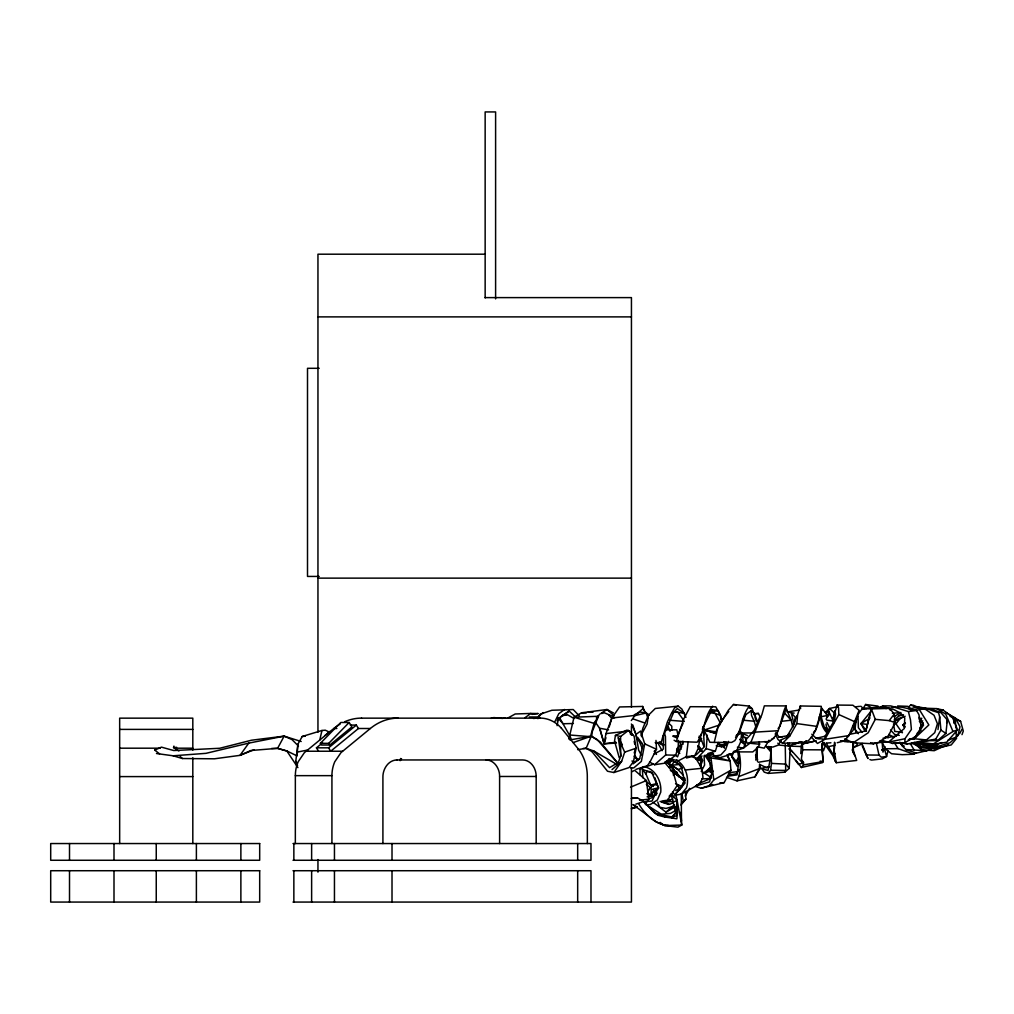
<?xml version="1.0" encoding="UTF-8"?>
<svg xmlns="http://www.w3.org/2000/svg" width="1014" height="1014" viewBox="0 0 1014 1014"><rect width="100%" height="100%" fill="white"/><g stroke="black" fill="none" stroke-linecap="round" stroke-linejoin="round"><path stroke-width="1.5" d="M671.775 730.295L671.813 726.201L668.556 723.045M663.46 735.606L663.333 749.105L654.131 754.01M762.49 769.626L764.239 772.161L768.206 773.403L784.785 772.199L785.685 770.425L785.242 744.656M887.922 741.855L892.396 743.439L904.881 742.704L904.944 738.737L911.396 729.459L910.496 719.953L908.417 711.587L893.359 706.897L889.24 708.925M768.625 749.27L768.701 746.405M639.935 774.709L640.088 768.916L643.89 766.622C655.272 768.751 661.812 781.287 660.748 792.188L657.376 799.983L650.139 804.609L645.931 804.824M678.417 740.435L678.239 746.57L675.704 755.202L665.121 763.124L654.6 764.733L649.48 762.046M803.582 762.236L803.494 764.898L801.377 767.522L795.939 760.386M700.864 768.65L701.156 760.969L699.673 757.103M756.926 757.699L757.331 748.573M811.289 737.064L817.474 743.452L824.952 739.295L825.104 736.202L834.421 720.27L835.549 714.262L835.004 710.637L833.356 717.722L834.028 720.751M834.497 742.248L834.091 749.992L836.258 762.718L856.691 760.437L853.002 749.714L852.939 741.728M297.102 755.886L297.888 744.238L302.223 736.481L321.97 730.473L325.266 730.181L328.118 731.5M800.781 753.63L801.377 745.391L802.48 742.641M754.936 776.876L759.296 768.612L759.625 764.226L760.462 767.839L754.936 776.876L737.039 780.856L726.531 777.345M691.561 756.267L696.669 758.966L706.238 748.636L707.303 735.188M782.516 743.3L789.741 736.063L796.852 723.59L797.638 714.693L800.325 705.959L821.302 706.327C820.072 718.571 817.347 731.778 808.31 740.74L802.771 742.501L782.516 743.3L778.017 739.46L775.178 733.857M790.248 746.355L789.184 768.422L784.785 772.199M801.377 767.522L822.544 762.642L823.153 761.565L821.999 749.853L822.722 742.033M834.991 742.932L833.939 753.06L834.89 761.07M924.629 740.714L937.608 740.626L945.897 733.388L947.368 720.016L940.967 712.665L930.611 708.786L923.919 709.242M591.707 736.151L592.189 731.829L598.475 716.264L574.038 717.215L568.841 739.054M296.861 766.799L295.796 761.184L297.888 744.238M794.368 724.63L795.217 717.215L791.224 712.791L794.152 713.083M672.105 817.93L675.641 812.911L677.124 800.388L676.262 796.497L672.459 791.871M669.367 759.03L678.569 760.665L686.339 756.647L688.113 741.995M855.132 728.115L856.26 719.015M768.206 773.403L770.589 770.272L771.477 763.403L770.982 746.824M937.975 729.522L939.699 716.885L938.584 712.753L926.859 708.723M321.97 730.473L319.727 740.131M700.813 734.339L700.382 737.216L703.665 745.886M583.202 748.408L586.117 748.345L591.999 751.628L607.5 771.248L613.901 772.529L629.098 767.56L633.497 761.552L636.108 748.218L634.105 736.088L628.388 730.473L626.779 730.181L615.422 735.404L614.547 741.082L619.275 757.851M755.81 760.12L756.634 747.85M802.226 742.045L802.733 749.752L801.402 758.548L803.494 764.898L823.153 761.565L821.847 743.68M685.274 715.656L681.814 708.989L678.214 706.137L655.285 708.469L648.466 715.2L647.059 724.123L642.331 732.856L641.482 736.696M737.039 780.856C741.272 771.793 741.171 761.299 738.952 751.691M882.041 741.171L882.966 752.122L885.019 746.659M649.036 715.136L644.689 711.638L642.661 706.454L619.579 706.961L611.873 718.013L605.954 733.616L604.129 743.794L616.436 743.059M853.42 742.438L853.357 751.754L854.739 755.772M641.165 755.012L638.63 750.119L635.981 734.415L640.62 731.056L644.727 743.858L641.355 761.413L633.775 767.902L630.695 767.915M557.079 725.656L558.473 718.457L569.184 711.08L575.698 717.164M400.593 758.485L400.15 760.665L401.531 758.662M700.129 765.557L701.206 760.323L700.053 756.343M813.469 732.374L815.535 730.181L822.139 708.279C819.236 717.113 820.706 726.784 827.513 733.452M792.58 727.152L793.62 722.627L791.224 712.791M849.859 734.301L865.855 730.955L871.356 708.913L889.785 708.393L894.221 714.148L895.134 722.576L902.219 732.843M633.154 763.872L639.606 758.751L642.977 744.998L637.705 737.419L642.268 748.509M702.854 727.494L709.838 742.261L714.224 742.413L717.811 727.9L728.369 710.206L733.477 704.476L749.308 706.099L752.249 708.735L754.467 715.428M865.855 730.955L871.356 708.913L862.318 708.558L857.92 714.642L858.402 727.76L862.154 732.412M771.122 747.255L770.374 758.523L768.054 770.425L760.5 768.549L769.626 766.685M887.972 750.943L886.578 756.495L882.256 758.878L871.558 760.082L869.835 759.537M946.62 722.944L947.368 720.016M178.933 751.044L173.559 747.597L173.939 746.101M598.475 716.264L594.065 723.4L590.465 736.658L569.741 735.011L571.072 739.079M640.975 735.277L642.952 728.001L648.466 715.2M711.676 774.252L709.534 781.895L695.591 786.015L700.839 782.669L709.483 779.069L711.676 774.252L708.849 757.521M833.356 717.722L837.057 705.072L852.901 705.224L859.137 710.37L848.921 735.581L844.092 740.981L837.247 742.717M759.359 741.855L758.675 744.149L749.904 743.249L743.604 747.99L733.312 751.881L752.794 751.919L757.94 747.508L759.866 743.832M605.954 737.736L604.129 743.794L615.891 742.248M609.135 727.114L611.873 718.013L614.864 717.582M634.219 752.946L635.563 748.497M569.437 737.52L570.337 734.63M707.759 753.592L715.301 751.285L718.191 742.438M923.475 709.242L923.817 708.19L936.695 708.621L943.109 710.028L952.336 717.037L957.571 729.827L946.696 742.197L926.91 745.417L919.926 743.756M857.629 716.252L852.977 730.473L847.336 736.886M613.901 772.529L621.683 761.184L624.687 752.135L618.261 737.736L620.936 756.229M764.683 741.564L767.446 742.387C781.49 736.278 779.88 717.659 786.053 705.909L764.353 705.858L762.008 714.249L750.892 742.349L747.039 743.249L745.151 737.533M674.095 740.258L676.3 741.5L683.689 719.015L690.23 706.695L715.783 706.809L720.434 715.453L721.93 720.916M746.57 739.396L743.604 747.99L737.419 747.242M653.32 786.484L650.684 785.026L647.959 778.752L646.032 774.1L646.957 771.439L649.974 771.591L651.926 772.833L658.327 787.548L652.015 801.085L645.69 801.491M728.521 741.361L725.631 749.65L720.827 754.974L714.845 756.089L711.486 753.022M953.781 723.096L955.251 718.863L951.145 717.075M683.106 741.272L677.555 756.862L675.21 755.05M757.838 722.868L754.264 713.121L751.146 710.827L745.772 714.616L740.144 730.004L735.556 737.444M961.994 734.656L963.3 731.094L960.613 721.322L952.907 716.771L949.877 716.023M700.408 766.267L702.689 760.5L700.775 756.33M796.928 715.694L792.289 727.406L787.32 735.796L779.044 737.229L775.862 732.374M731.702 757.09L734.047 751.222M682.992 774.975L678.062 769.588L671.775 765.253L673.93 761.907L676.655 762.034L681.446 767.306L685.071 783.074L675.438 794.139L681.421 787.244L685.02 778.334M704.591 773.2L710.244 768.612L711.422 765.684M826.106 719.256L827.678 715.428L822.139 708.735M759.904 716.733L754.201 730.384L747.305 738.205L744.111 737.191L739.852 730.245M577.612 749.638L586.117 748.345L591.289 736.139L597.259 739.599L617.589 763.086M655.196 742.679L661.128 742.501L667.351 722.031L671.319 713.564L674.665 707.797L678.214 706.137M822.24 746.367L823.964 742.425M683.081 723.35L676.439 737.685L672.916 736.24M557.244 721.144L558.473 718.457M789.424 743.148L788.17 745.86L779.753 745.176L777.801 743.173M721.081 720.016L720.434 715.453L718.115 710.586L711.955 709.61L702.334 729.256M537.927 718.685L540.031 714.262L551.882 710.256L573.227 709.547L579.298 715.859M686.453 758.016L694.666 755.798L698.316 748.256L699.723 739.067L699.254 736.05M555.051 721.347L558.777 713.704L564.621 709.47M651.609 794.368L652.864 791.807M682.029 785.787L683.981 781.857M716.201 745.848L723.945 746.988L726.43 742.109M655.982 740.41L656.502 749.308L649.885 762.186L647.312 765.735L635.879 769.373M689.558 788.334L685.185 796.091M738.319 757.661L736.291 761.565L738.737 758.054M961.944 729.32L959.776 733.464L957.229 735.251M675.134 795.179L681.18 794.203L699.571 784.025L702.981 777.535L701.891 768.295L695.68 758.206M701.206 771.451L704.591 765.038L704.046 755.747M871.356 708.913L875.285 719.357L868.199 732.767L853.243 742.742L844.586 738.978M156.473 753.516L173.153 755.798L182.393 758.523L214.423 758.802L239.988 755.354L250.889 750.499L277.595 748.345L284.148 736.139L301.209 741.513M738.876 769.563L736.684 773.606L727.913 775.52M834.94 753.44L833.774 755.557L826.156 743.072M695.49 786.496L701.181 788.271L724.148 782.618L730.942 770.196L730.169 760.969L727.139 754.53M723.945 746.988L726.227 742.92M811.808 734.199L816.219 738.331L824.952 739.295L838.857 714.566L838.553 707.759L837.057 705.072M662.522 737.951L673.866 712.005L677.263 708.583L684.235 713.349L685.958 717.43M910.065 743.934L935.77 739.092L940.929 730.093L939.699 716.885M769.03 740.207L764.214 748.167L757.293 746.798M743.414 718.419L745.772 714.616M862.483 709.483L865.588 704.476L878.035 706.099M680.939 805.04L685.908 799.159L685.375 791.402M802.835 761.261L801.352 763.529L798.512 764.442L789.703 752.591M919.913 727.849L923.298 722.754M781.338 740.41L778.144 745.176L772.807 747.065L768.27 746.811M631.304 720.536L634.941 715.428L642.889 708.735L642.661 706.454M645.246 804.127L648.783 799.159L646.4 780.539L634.688 770.323L631.849 771.717M298.496 746.076L292.007 739.599L284.148 736.139L248.772 743.123L239.988 755.354L253.956 749.777M826.156 714.033L829.541 708.469L837.678 706.72M827.107 717.43L828.945 714.984L828.565 710.789L833.901 722.779M749.308 706.099C741.449 716.036 741.83 730.067 734.846 740.613L731.677 742.4L714.224 742.413M840.467 740.752L844.789 741.5L846.665 739.067M875.285 719.357L889.215 720.612L894.221 714.148M895.958 723.933L901.218 717.139M648.745 789.919L650.443 787.726M778.093 728.572L779.994 726.125L786.205 708.355L791.174 720.219L792.72 726.987M819.059 716.974L820.719 714.832M728.787 711.524L719.408 723.527L715.263 733.414L704.337 730.004L702.841 727.215M708.976 786.027L713.793 779.905L730.942 770.196M712.677 706.175C703.919 716.315 704.933 731.487 697.163 742.197L676.3 741.5M956.62 738.306L951.221 744.935L938.14 747.825L923.501 745.391L921.042 743.617M865.107 731.322L860.962 723.578L870.354 712.082M681.18 794.203L686.491 787.865C689.571 777.827 685.654 765.722 676.693 760.069M709.039 712.994L711.955 709.61M665.121 763.124L669.303 758.472M596.308 717.975L600.085 713.919M670.964 794.101L677.124 800.388L677.39 812.746L675.641 812.911L671.788 816.992L654.816 813.165L643.675 801.542L637.413 797.828L631.545 798.284M919.292 721.271L921.485 718.989M320.361 743.338L340.793 722.475L349.158 722.475L351.909 726.899L329.778 745.036L321.413 745.036L320.361 743.338L328.726 743.338L349.158 722.475M557.421 720.346L561.68 716.023L569.184 711.08M787.32 735.796L789.5 733.629M696.136 754.936L704.324 746.811L703.222 726.987M879.658 740.942L888.568 742.096L904.323 728.508L904.741 717.861L900.102 712.905L892.776 708.989L890.14 710.408M825.345 712.474L829.541 708.469L834.674 713.273M676.858 748.674L680.901 744.859M653.384 802.505L666.008 812.163L674.259 804.812M704.451 772.858L709.939 767.839M681.345 803.291L685.908 799.159M799.057 741.792L802.885 743.794L806.244 740.74M655.843 794.114L651.71 797.841L648.973 798.626M340.134 724.059A55.466 48.026 90 0 0 333.745 728.534L304.39 752.654L298.167 761.806A30.813 26.681 -90 0 0 295.353 775.647L295.34 843.547M398.084 718.102A55.466 48.026 -90 0 0 370.313 728.534L340.97 752.654L334.747 761.806A30.813 26.681 -90 0 0 331.933 775.647L331.92 843.547M679.165 746.976L681.433 744.948M654.6 764.733L665.704 754.961L675.704 755.202M612.012 769.613L621.683 761.184M896.858 742.755L907.619 743.921L926.441 739.928L934.743 732.666L937.418 723.692L934.033 715.263L925.655 709.458L914.59 707.721L909.203 709.128M908.43 707.011L910.686 705.072L913.335 705.224L922.448 709.23M894.069 720.016L899.088 715.681L901.928 714.477M325.038 735.442L329.803 731.474M318.548 751.235L316.457 747.825L322.49 742.882M316.457 747.825L328.599 747.825L356.345 725.086L358.436 728.496L370.3 728.496M358.436 728.496L330.691 751.235L328.599 747.825M538.497 716.429L543.187 712.589M672.257 713.438L674.449 711.701L684.235 713.349M714.845 756.089L720.194 757.597L731.804 754.048L736.988 749.992L740.448 742.451L741.766 733.249L736.24 735.391M880.304 707.696L882.674 705.858L890.723 705.909L895.083 707.138M615.422 735.404L620.593 736.481L628.388 730.473M656.603 793.087L652.965 795.724L647.097 796.827M524.973 717.709L530.867 713.438L538.181 713.552L531.906 714.388M905.426 723.185L902.866 725.035L904.602 727.57M948.369 744.453L946.227 745.974L934.604 748.649L921.206 747.838L914.02 742.692M905.388 723.286L902.866 725.035L905.147 726.759M703.716 773.036L710.244 768.612M899.215 718.115L894.31 721.423L905.16 716.239M917.315 733.046L919.571 731.538L914.248 738.737L908.367 739.574M920.205 722.45L922.677 720.815M683.195 780.526L667.884 762.655L673.043 759.271M639.606 758.751L634.739 761.945L631.925 760.994M882.345 742.362L885.171 748.776L891.61 753.757L902.384 754.669L913.893 754.239L916.301 752.667M601.239 713.184L607.018 709.496L613.533 713.007M159.54 753.833L154.749 750.106L155.763 749.46M913.842 743.313L933.425 743.883L952.957 731.5L957.571 729.827M866.539 731.119L860.962 723.578L870.088 717.988M894.209 716.581L900.901 712.538L892.371 713.298M613.863 715.592L607.018 709.496L581.542 712.791L574.038 717.215L594.065 723.4M666.008 812.163L675.476 806.637M904.881 742.704L915.49 736.506L921.32 727.52L918.925 714.693L916.542 710.497L901.674 707.164L893.359 706.897M675.692 790.565L681.421 787.244M675.882 810.376L670.609 813.355L661.267 814.179L649.492 806.688M658.58 788.398L654.334 790.793L650.975 795.66L651.216 789.589L658.796 787.701M507.811 718.051L515.213 713.983L530.867 713.438M696.669 758.966L702.056 756M856.653 745.658L852.685 747.825L862.8 743.668M768.802 766.66L766.673 767.775L759.575 764.379M634.32 714.794L640.113 712.005L646.045 712.994L649.099 715.263M675.641 812.911L673.131 802.264L677.124 800.388L681.763 825.054L677.973 827.145L664.677 825.561L656.058 821.796L632.964 804.571L635.677 806.155M921.029 709.508L923.817 708.19M942.209 747.026L934.211 750.702L921.232 749.739L914.083 742.59M712.867 770.932L710.092 772.199L713.045 771.489M673.397 802.606L669.836 804.216L660.063 801.415M771.413 739.32L774.075 738.129M591.999 751.628L593.634 750.905L616.588 764.252M635.816 804.165L643.675 801.542L657.731 815.218L664.74 816.992L676.87 818.78L677.39 812.746L676.528 815.662L672.928 817.069L664.74 816.992M154.749 750.106L161.454 747.141L173.724 750.537L219.721 748.269L251.497 740.22L284.148 736.139M704.261 773.403L711.41 770.272M636.64 806.434L631.38 808.716L637.147 807.22M780.248 740.157L789.741 736.063M630.556 787.194L646.4 780.539M738.851 776.572L759.296 768.612M915.11 742.768L933.45 745.81L942.044 742.527M947.773 740.334L956.379 737.064L955.999 730.993M682.13 768.054L678.062 769.588L667.884 762.655L673.435 760.627M640.088 768.916L643.041 767.851M646.007 766.774L653.409 764.087M573.087 742.616L591.289 736.139L600.237 741.969L617.729 763.098M710.104 712.043L718.115 710.586M696.694 785.013L699.571 784.025M624.687 752.135L636.108 748.218M716.163 733.249L704.337 730.004L719.763 724.921M701.181 788.271L712.677 784.468M672.764 799.019L662.522 802.213L673.397 801.428M881.762 750.056L884.588 749.181L886.578 756.495L881.305 757.179L878.999 755.1L876.362 743.224M892.396 743.439L895.311 742.552M933.45 745.81L938.026 746.367L949.991 742.755L957.951 735.619L959.979 726.734L955.594 718.318L945.923 712.5M792.847 744.441L799.184 742.59L788.17 745.86L787.726 743.123M672.333 806.624L666.021 808.437L659.658 807.271L657.756 801.947M853.243 742.742L873.523 743.807L878.999 742.248L888.53 735.581L895.134 722.576L889.215 720.612M490.903 718.406L493.856 717.57L502.703 718.444M664.981 761.806L672.447 759.701M601.505 713.539L604.319 712.791L613.647 716.695M561.68 716.023L567.181 714.566L574.013 718.508M698.532 741.488L701.485 740.727M656.907 784.418L652.56 785.533L647.895 791.009L648.212 794.152M918.874 719.002L921.777 718.267M900.66 742.489L901.738 745.366L905.857 749.536L916.314 753.149L931.067 749.688M825.104 736.202L816.219 738.331L819.325 738.572M248.772 743.123L205.981 753.339L173.153 755.798M634.206 715.833L646.045 712.994L648.098 718.343M656.692 783.632L650.684 785.026L645.119 780.818M829.008 746.545L834.826 745.227M631.545 808.247L637.236 806.967M802.885 743.794L815.928 740.892L802.885 743.794L800.908 741.576M899.088 715.681L903.487 714.743M914.805 707.303L917.607 706.72L926.238 708.393M904.944 738.737L888.568 742.096L880.862 740.435M880.596 707.303L883.448 706.72L889.785 708.393M296.988 752.135L307.686 750.03M820.326 716.873L827.678 715.428M569.855 739.954L591.289 736.139M881.749 749.688L884.588 749.181M533.592 718.52L539.549 717.481M753.706 714.008L758.409 713.438L760.576 717.709M562.897 715.263L567.181 714.566M799.387 709.99L787.079 711.993L790.02 712.284M883.017 738.23L896.465 736.05M669.088 796.155L672.105 795.66M758.117 762.274L769.981 760.399M824.952 739.295L848.921 735.581M707.265 754.809L730.169 760.969L710.966 757.927L707.265 754.809L713.488 753.858M661.838 801.009L667.542 800.185L677.022 785.761L673.334 772.643L664.956 762.794M927.671 709.192L930.611 708.786L932.842 710.51M908.417 711.587L916.542 710.497M855.955 706.809L859.568 706.34M741.538 742.007L746.203 741.399M923.501 745.391L928.203 744.796M639.555 800.261L648.783 799.159M728.749 772.706L737.622 771.641M605.954 733.616L629.441 730.904M631.291 798.538L637.413 797.828M611.873 718.013L634.941 715.428M781.883 721.258L791.174 720.219L784.114 712.538M677.213 749.473L681.281 749.042M872.61 743.249L888.011 741.754M686.339 756.647L694.666 755.798M671.775 765.253L678.087 764.607M685.325 769.981L701.891 768.295M173.559 747.597L176.677 747.318M302.223 736.481L305.277 736.215M883.448 706.72L862.318 708.558L866.488 708.634M396.968 759.955C388.273 760.069 382.696 769.208 382.912 777.206L382.912 843.547M826.879 743.047L830.91 742.78M779.044 737.229L782.162 737.026M754.479 732.171L777.979 730.726M719.851 782.871L724.148 782.618M701.802 778.967L710.852 778.422M728.052 776.128L737.051 774.911L739.003 760.5L737.698 751.222M753.82 713.641L758.409 713.438M750.892 742.349L769.563 741.526M914.476 707.037L917.518 706.897L921.853 708.469M910.433 710.269L919.508 709.876L928.862 724.947L914.248 738.737L909.799 738.902M736.861 762.718L740.005 762.591M664.677 825.561L681.763 825.054L680.901 812.201M573.404 723.489L563.125 723.755L557.979 718.127M271.638 748.446L277.595 748.345L286.772 750.905L296.608 755.684M885.171 748.776L898.087 748.636L913.893 754.239M666.299 729.839L676.82 729.827L678.163 735.86M485.148 254.197L317.952 254.197L317.952 732.184M485.148 297.609L631.443 297.609L631.443 707.214M317.952 316.888L631.443 316.888M319.207 368.31L307.508 368.31L307.508 576.434L319.207 576.434M317.952 578.132L631.443 578.132M529.295 716.974L539.587 716.974M361.516 718.153L540.348 718.153M350.274 725.086L356.345 725.086M333.72 728.496L336.863 728.496M119.665 729.396L192.812 729.396M119.665 748.193L160.136 748.193M175.701 748.193L192.812 748.193M305.975 751.235L342.555 751.235M396.55 759.955L522.717 759.955C528.636 759.955 533.427 764.771 535.151 770.146A17.415 15.083 -90 0 1 536.178 776.471L536.178 843.547M295.34 775.647L331.92 775.647M119.665 776.597L192.812 776.597M486.15 759.955C494.477 760.069 499.813 768.802 499.61 776.471L536.178 776.471M293.008 843.547L590.985 843.547L590.985 860.265L293.008 860.265M293.008 870.722L590.985 870.722L590.985 902.067M293.008 902.067L631.443 902.067L631.443 767.763M753.199 732.97L741.031 732.945L747.394 735.518M897.631 705.959L907.581 706.327L911.041 708.596M802.733 749.752L821.999 749.853M862.141 743.401L862.42 746.405L866.248 754.986L878.999 755.1M770.589 770.272L785.685 770.425M920.066 708.786L924.388 708.875M638.668 803.76C644.638 814.077 655.665 824.978 668.264 825.358M665.615 762.465L670.241 762.591M905.857 749.536L926.834 750.753M788.981 746.076L801.123 746.519M940.092 709.914L943.109 710.028M588.335 711.993L593.063 712.183M673.22 735.822L677.682 736.012M771.477 763.403L785.787 764.112L789.184 768.422M840.695 741.044L848.35 741.475M728.787 753.871L731.804 754.048M581.542 712.791L586.181 713.083M673.271 711.904L677.834 712.234L683.74 720.32M844.789 741.5L853.382 742.197M669.696 720.244L684.374 721.448M742.451 720.143L754.112 721.22L755.937 727.089M926.441 739.928L914.248 738.737L923.551 725.086L919.039 717.291M920.649 742.578L933.425 743.883M902.46 732.273L894.728 731.398L893.537 723.882M860.962 723.578L867.16 724.414M796.852 723.59L817.183 726.43M709.09 712.601L715.174 713.463L720.434 715.453M934.604 748.649L922.474 746.836L914.336 742.438M826.752 720.105L834.167 721.22M704.337 730.004L716.087 731.829M718.457 744.111L723.565 744.948L723.134 744.428L724.186 747.407M667.732 799.374L670.254 799.793M929.001 744.834L938.026 746.367M820.161 761.058L823.153 761.565M595.243 721.981L599.553 728.229L608.527 729.865M677.2 772.338L673.131 771.591L677.567 774.088M880.19 741.842L883.118 742.387M899.304 735.365L894.678 734.491L890.533 729.991M733.477 704.476L736.367 705.136M749.359 708.076L752.249 708.735M668.936 766.622L673.195 767.585M902.092 742.628L907.619 743.921M671.255 770.792L675.577 771.819M728.382 773.707L732.285 774.683M659.417 742.033L661.128 742.501M667.884 762.655L678.949 776.686L684.336 778.182M931.08 745.797L938.14 747.825M706.238 748.636L715.301 751.285M277.595 748.345L287.38 751.222M901.738 745.366L904.184 746.101M647.097 793.861L652.965 795.724L647.262 793.392M885.412 736.722L888.327 737.698M661.559 802.049L668.708 804.432M586.117 748.345L593.634 750.905L609.553 767.636L618.375 762.427L620.733 755.886L620.593 736.481M632.761 718.799L644.689 722.944M642.825 777.751L642.407 769.436L651.926 772.833M910.686 705.072L917.962 707.759M664.195 744.872L659.975 743.275L663.498 746M695.984 758.941L701.156 760.969L695.629 757.889M870.595 742.628L873.523 743.807M675.527 783.733L682.346 786.611M673.93 761.907L679.367 764.226L681.89 767.573M955.315 719.04L960.613 721.322M838.857 714.566L854.713 721.689M644.727 743.858L656.502 749.308M698.963 737.419L701.701 738.699M654.816 813.165L658.859 815.053M911.865 743.034L918.671 746.545M888.758 734.44L892.688 736.544M865.588 704.476L872.129 708.064M677.048 750.284L679.443 751.602M678.949 776.686L685.35 780.273M936.695 708.621L945.796 714.173L952.957 731.5M801.744 761.996L789.399 748.307M701.929 771.477L711.067 777.485M940.929 730.093L945.897 733.388M702.195 751.044L698.684 748.725L700.699 750.652M745.455 744.77L742.02 742.463L739.726 739.307M712.12 711.346L715.174 713.463L720.409 723.083M654.626 791.972L656.869 793.556M670.368 770.323L683.436 779.69M677.01 750.994L679.367 752.756M660.152 822.417L663.739 825.257M638.528 740.372L641.862 743.047M882.674 705.858L886.135 708.659M789.019 749.054L792.302 751.742M649.974 771.591L653.789 774.709M646.336 784.278L650.975 788.106M653.295 790.02L656.768 792.885M935.77 739.092L937.608 740.626M697.733 745.632L700.142 747.648L701.447 750.347M672.789 771.21L677.922 775.495M860.772 706.175L863.966 709.039M180.15 756.482L182.393 758.523M671.065 794.317L674.221 797.334M634.485 756.152L637.768 759.385M676.528 750.183L679.786 753.44M858.351 733.73L852.939 726.189M729.852 753.63L738.344 763.91M899.862 742.628L903.525 746.672L899.633 742.261M827.754 731.816L824.699 728.407L820.909 716.15M698 746.912L701.853 751.26M740.512 739.536L745.265 744.922M766.014 746.241L771.185 752.147M721.55 746.621L718.837 743.516L721.195 746.71M560.97 727.684L579.235 750.106A41.599 36.022 -90 0 1 587.309 776.597L587.36 843.547M608.654 714.819L611.708 718.343M634.282 756.178L636.982 759.448M654.499 792.403L656.514 794.849M642.407 769.436L646.032 774.1M767.23 746.646L770.944 751.577M706.074 755.227L709.838 760.272M642.889 708.735L646.045 712.994M633.078 735.442L630.163 731.474L630.442 734.275M654.169 751.247L656.464 754.429M823.634 742.552L832.735 755.519L836.258 762.718M704.806 755.202L711.448 765.152M286.772 750.905L297.926 767.636M826.917 722.412L830.136 728.927M634.549 755.126L637.945 760.335M894.272 742.527L898.087 748.636M828.869 730.676L826.486 726.873L826.004 724.072M328.726 743.338L329.778 745.036M910.534 743.972L913.994 749.815M560.273 718.951L570.198 736.506M618.261 737.736L622.393 744.77M670.292 794.583L672.269 797.993L673.131 802.264M681.725 746.912L680.356 744.517L680.102 741.399M732.007 757.078L737.292 766.445M852.254 750.119L854.422 754.036M657.871 742.932L662.091 750.702M919.673 728.356L921.067 730.967M680.179 789.602L677.808 785.14L678.974 788.043M856.095 742.603L857.527 745.391M866.248 754.986L868.009 758.561L862.813 745.658M727.469 756.127L729.979 761.222M853.281 725.973L856.386 732.45M654.626 750.867L655.843 753.503M631.38 724.021L636.336 734.871M755.519 755.164L757.521 759.587M754.112 721.22L751.564 715.516L751.146 710.827M825.675 727.583L827.449 731.867M295.796 761.184L297.546 765.443M723.945 741.804L725.073 744.656L724.414 741.665M668.403 726.873L670.064 731.309M723.134 744.428L724.528 748.193M667.339 726.151L668.353 729.015M654.803 777.561L658.327 787.548M821.682 745.544L823.469 750.753L824.952 746.862L824.636 743.858M664.588 733.794L665.45 736.43L665.704 754.961M632.85 724.985L637.413 739.485M682.207 741.31L683.106 744.213M725.352 742.197L726.239 745.1M754.91 716.898L756.216 721.309M599.553 728.229L604.129 743.794L599.933 728.648M654.524 790.654L655.703 794.925M852.444 749.067L853.522 753.415M680.711 818.209L681.459 821.188L681.294 793.861M681.902 794.089L683.36 801.199M634.181 741.247L634.726 744.149M742.185 734.212L743.085 740.474M710.966 757.927L713.793 779.905M703.323 727.025L704.248 734.858M800.325 705.959L800.604 708.697M786.053 705.909L786.496 710.548M955.251 718.863L955.809 727.963M756.926 747.863L757.42 761.324M673.334 772.643L673.423 775.342M921.206 747.838L921.232 749.739M631.443 725.935L631.443 735.302M577.676 843.547L577.676 860.265M577.676 870.722L577.676 902.067M499.61 776.471L499.61 843.547M495.605 298.902L495.605 111.933L485.148 111.933L485.148 297.939M392.012 843.547L392.012 860.265M392.012 870.722L392.012 902.067M334.455 843.547L334.455 860.265M334.455 870.722L334.455 902.067M317.952 859.555L317.952 872.154M311.628 843.547L311.628 860.265M311.628 870.722L311.628 902.067M293.857 843.547L293.857 860.265M293.857 870.722L293.857 902.067M240.876 843.547L240.876 860.265M240.876 870.722L240.876 902.067M196.386 843.547L196.386 860.265M196.386 870.722L196.386 902.067M192.812 750.106L192.812 718.153L119.665 718.153L119.665 843.547M192.812 757.775L192.812 843.547M156.245 843.547L156.245 860.265M156.245 870.722L156.245 902.067M113.999 843.547L113.999 860.265M113.999 870.722L113.999 902.067M69.51 843.547L69.51 860.265M69.51 870.722L69.51 902.067M344.659 721.74A55.466 48.026 90 0 1 361.516 718.102M503.781 718.089A34.983 30.293 90 0 1 505.821 718.191M540.348 718.089A34.983 30.293 -90 0 1 560.932 727.722M259.685 843.547L50.7 843.547L50.7 860.265L259.685 860.265L259.685 843.547M259.685 870.722L50.7 870.722L50.7 902.067L259.685 902.067L259.685 870.722"/></g></svg>
